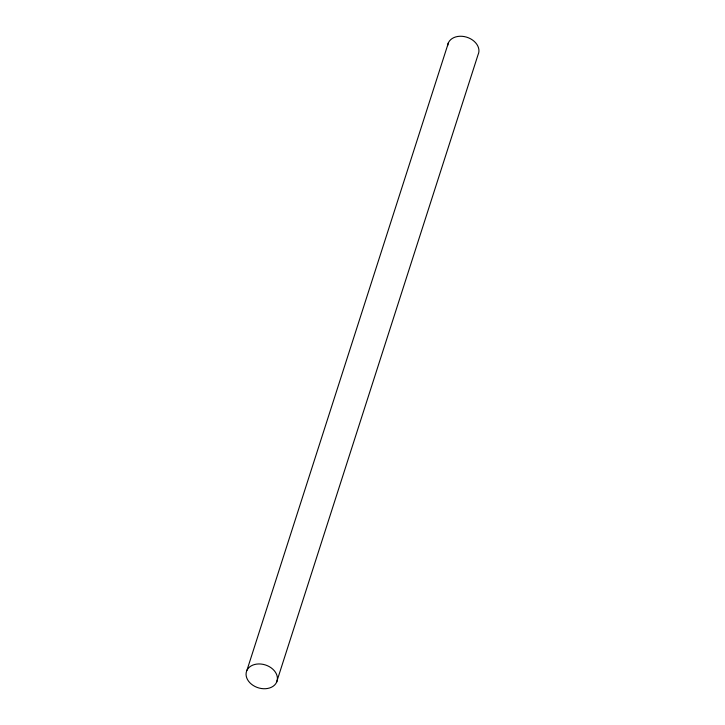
<?xml version="1.0" encoding="UTF-8"?>
<svg xmlns="http://www.w3.org/2000/svg" width="725" height="725" viewBox="0 0 725 725"><rect width="100%" height="100%" fill="white"/><g stroke="black" fill="none" stroke-linecap="round" stroke-linejoin="round"><path stroke-width="1.09" d="M246.935 670.326L448.467 42.63M276.533 682.37A16.013 11.972 17.8 0 0 258.825 663.946A16.013 11.972 17.8 0 0 249.853 682.732A16.013 11.972 17.8 0 0 276.533 682.37L478.065 54.674A16.013 11.972 17.8 0 0 466.474 37.111A16.013 11.972 17.8 0 0 447.633 45.648"/></g></svg>
